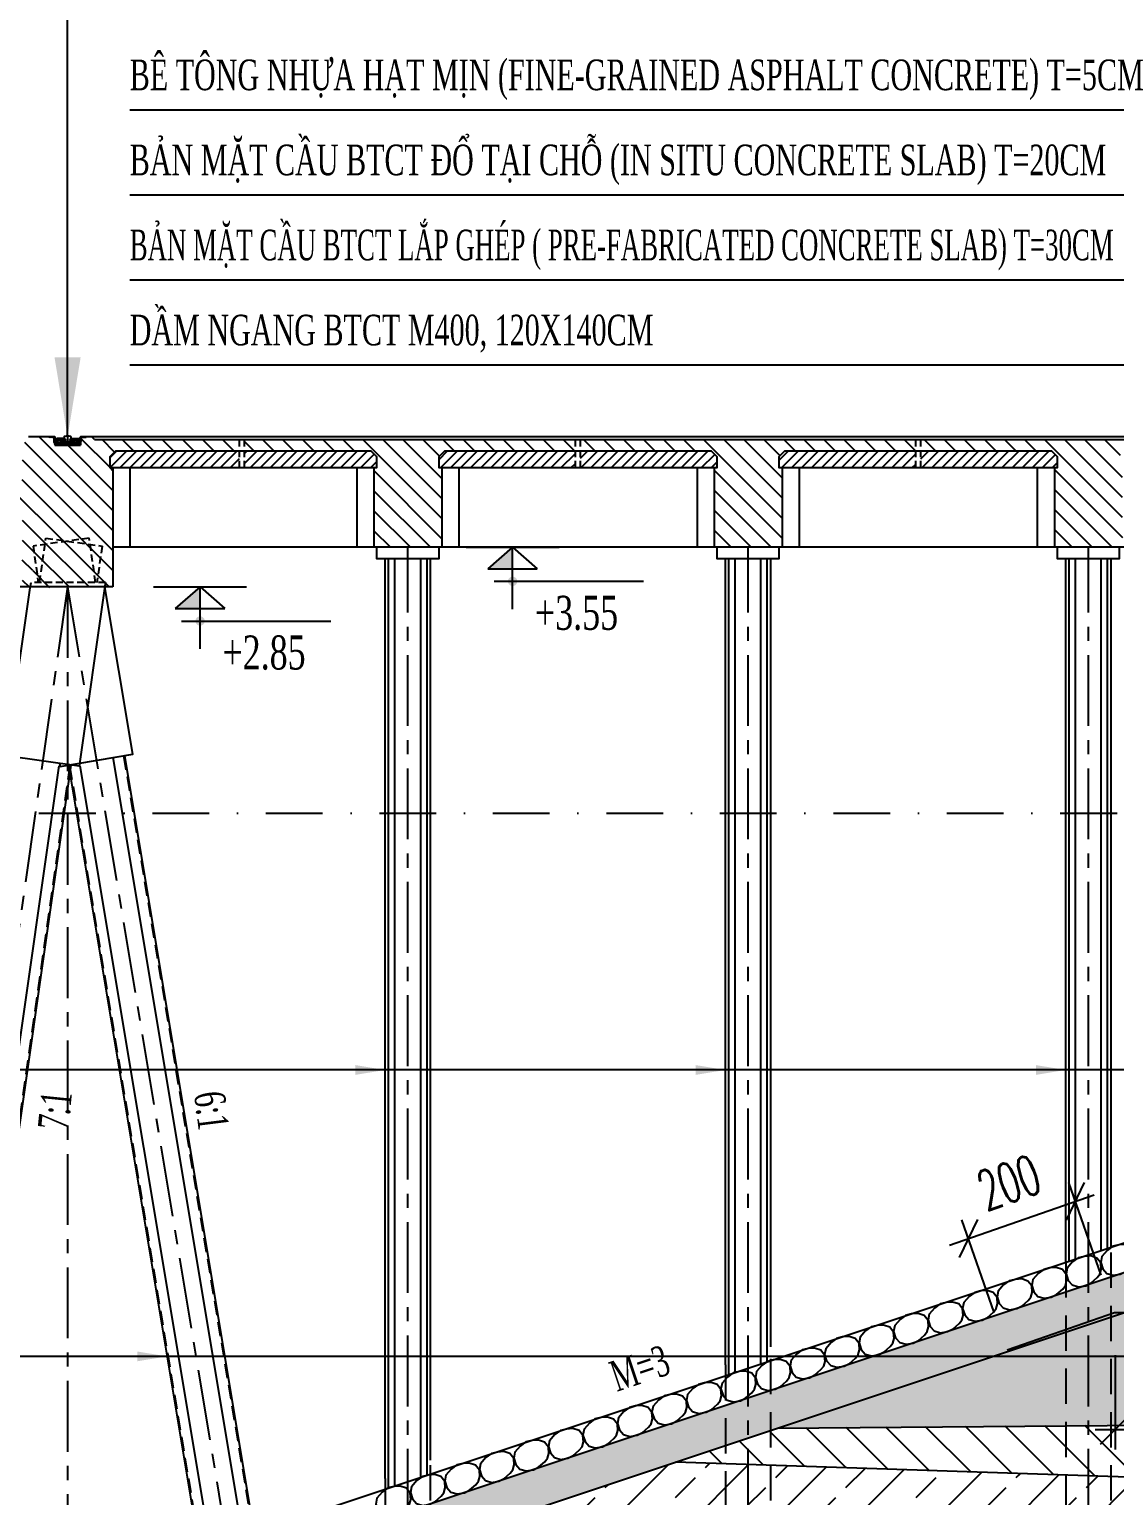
# Model space of a CAD drawing. Extents: x 9472 to 112692, y 46655 to 72187.
# Drawn here: x 84806 to 86720, y 67176 to 69762 of the extents above; entities that cross this region are included whole.
import ezdxf

# ---------------------------------------------------------------- set-up
doc = ezdxf.new("R2010")
doc.units = 0
doc.header["$LTSCALE"] = 10
doc.header["$MEASUREMENT"] = 0
for name, pattern in [('CENTER', [2, 1.25, -0.25, 0.25, -0.25]), ('DASHDOT', [1, 0.5, -0.25, 0, -0.25]), ('HIDDEN', [0.375, 0.25, -0.125])]:
    doc.linetypes.add(name, pattern=pattern)
doc.layers.get('0').update_dxf_attribs({"color": 6, "linetype": 'CONTINUOUS'})
for name, color, linetype in [('Bao', 1, 'CONTINUOUS'), ('Da', 9, 'CONTINUOUS'), ('Dia chat', 8, 'CONTINUOUS'), ('Hatch', 8, 'CONTINUOUS'), ('Hatch coc', 8, 'CONTINUOUS'), ('Khuat 151', 151, 'HIDDEN'), ('Kich thuoc', 2, 'CONTINUOUS'), ('Lop dat', 171, 'CONTINUOUS'), ('Net vang', 8, 'CONTINUOUS'), ('Ray', 6, 'CONTINUOUS'), ('Text', 4, 'CONTINUOUS'), ('Tim', 8, 'CENTER')]:
    doc.layers.add(name, color=color, linetype=linetype)
doc.styles.add('Kichthuoc', font='romans.shx', dxfattribs={"width": 0.6})
doc.styles.get("Standard").update_dxf_attribs({"font": 'vntimeh.shx', "width": 0.65})
doc.linetypes.add('DAT_LINE', pattern='A,0.2,[2,g.shx,S=0.017,R=0,X=-0.017,Y=0],0.22', length=0.42)
doc.dimstyles.new('Dim 350', dxfattribs={"dimscale": 350, "dimtxt": 0.2, "dimasz": 0.15, "dimexe": 0.1, "dimexo": 0.2, "dimgap": 0.1, "dimtad": 1, "dimdec": 0, "dimlfac": -1, "dimzin": 0, "dimdsep": 46, "dimtxsty": 'Kichthuoc', "dimblk": 'OBLIQUE', "dimcen": 0.1, "dimdle": 0.1, "dimclrd": 2, "dimclre": 2, "dimclrt": 4, "dimadec": 0, "dimazin": 0, "dimtfac": 1, "dimtdec": 0, "dimtix": 1, "dimtmove": 2, "dimatfit": 3, "dimfxl": 1, "dimtfill": 1, "dimtolj": 1, "dimtzin": 0, "dimarcsym": 0})
doc.dimstyles.new('Le 350', dxfattribs={"dimscale": 350, "dimtxt": 0.2, "dimasz": 0.15, "dimexe": 0.1, "dimexo": 0.2, "dimgap": 0.1, "dimtad": 1, "dimdec": 0, "dimzin": 0, "dimdsep": 46, "dimtxsty": 'Kichthuoc', "dimblk": 'ARCHTICK', "dimcen": 0, "dimdle": 0.1, "dimclrd": 2, "dimclre": 2, "dimclrt": 256, "dimadec": 0, "dimazin": 0, "dimtfac": 1, "dimtdec": 0, "dimtix": 1, "dimtmove": 2, "dimatfit": 3, "dimfxl": 1, "dimtolj": 1, "dimtzin": 0, "dimarcsym": 0})
pattern_1 = [(45, (-307210.8185, 18076.0106), (-1.1048543456, 1.1048543456), []), (135, (-307210.8185, 18076.0106), (-1.1048543456, -1.1048543456), [])]
pattern_2 = [(45, (73500, 0), (-8.8388348, 8.8388348), [])]

# ---------------------------------------------------------------- blocks, each defined once
blk = doc.blocks.new('_ArchTick')
at = {"color": 0, "linetype": 'ByBlock', "const_width": 0.15}
blk.add_lwpolyline([(-0.5, -0.5), (0.5, 0.5)], dxfattribs=at)
blk = doc.blocks.new('Ray A120')
at = {"layer": 'Ray'}
for p, q in [((-110, 9), (-110, 0)), ((-110, 0), (110, 0)), ((-105, 15), (-60, 20)), ((-60, 93), (-60, 62)), ((-60, 20), (-42, 27)), ((-56, 56), (-43, 52)), ((-36, 42), (-36, 37)), ((36, 42), (36, 37)), ((42, 27), (60, 20)), ((56, 56), (43, 52)), ((60, 93), (60, 62)), ((60, 20), (105, 15)), ((110, 0), (110, 9))]:
    blk.add_line(p, q, dxfattribs=at)
blk.add_lwpolyline([(51, 103, 0.042449), (-51, 103)], format="xyb", dxfattribs=at)
for centre, radius, start, end in [((-104, 9), 6, 96.8428, 180), ((-50, 93), 10, 94.8614, 180), ((-54, 62), 6, 180, 251.5651), ((-46, 42), 10, 0, 71.5651), ((-46, 37), 10, 292.6199, 0), ((46, 42), 10, 108.4349, 180), ((46, 37), 10, 180, 247.3801), ((50, 93), 10, 0, 85.1386), ((54, 62), 6, 288.4349, 0), ((104, 9), 6, 0, 83.1572)]:
    blk.add_arc(centre, radius, start, end, dxfattribs=at)
blk = doc.blocks.new('_Oblique')
at = {"color": 0, "linetype": 'ByBlock', "lineweight": -2}
blk.add_line((-0.5, -0.5), (0.5, 0.5), dxfattribs=at)
blk = doc.blocks.new('*D222')
at = {"layer": 'Da', "color": 2, "lineweight": -2}
for p, q in [((86720.2, 67423.4), (86720.2, 67257.3)), ((87220.2, 67423.4), (87220.2, 67257.3)), ((86685.2, 67292.3), (87255.2, 67292.3))]:
    blk.add_line(p, q, dxfattribs=at)
at = {"layer": 'Da', "color": 2, "lineweight": -2, "xscale": 52.5, "yscale": 52.5, "zscale": 52.5, "rotation": 180}
blk.add_blockref('_Oblique', (86720.2, 67292.3), dxfattribs=at)
at = {"layer": 'Da', "color": 2, "lineweight": -2, "xscale": 52.5, "yscale": 52.5, "zscale": 52.5}
blk.add_blockref('_Oblique', (87220.2, 67292.3), dxfattribs=at)
at = {"layer": 'Da', "color": 4, "insert": (86970.2, 67362.3), "char_height": 70, "attachment_point": 5, "style": 'Kichthuoc', "bg_fill": 3, "box_fill_scale": 1.25, "bg_fill_color": 9, "bg_fill_true_color": 13158600, "bg_fill_transparency": 11732736}
blk.add_mtext('\\A1;500', dxfattribs=at)
blk = doc.blocks.new('*D220')
at = {"color": 2, "lineweight": -2}
for p, q in [((86428.6, 67617.7), (86683.5, 67706.5)), ((86695.9, 67564.8), (86639, 67728.1)), ((86507.1, 67498.9), (86450.1, 67662.2))]:
    blk.add_line(p, q, dxfattribs=at)
at = {"color": 2, "lineweight": -2, "xscale": 52.5, "yscale": 52.5, "zscale": 52.5}
for p, rotation in [((86650.5, 67695), 19.22171640177563), ((86461.6, 67629.2), 199.2217164017756)]:
    blk.add_blockref('_Oblique', p, dxfattribs=dict(at, rotation=rotation))
at = {"color": 4, "insert": (86533, 67728.2), "char_height": 70, "attachment_point": 5, "rotation": 19.2217, "style": 'Kichthuoc', "bg_fill": 3, "box_fill_scale": 1.25, "bg_fill_color": 9, "bg_fill_true_color": 13158600, "bg_fill_transparency": 5883280}
blk.add_mtext('\\A1;200', dxfattribs=at)

msp = doc.modelspace()

# ---------------------------------------------------------------- hatches: boundary and pattern name
at = {"layer": 'Dia chat'}
h = msp.add_hatch(dxfattribs=at)
h.set_pattern_fill('ANSI36', color=256, scale=400, style=0)
h.set_pattern_definition([(45, (73500, -51975), (26.516504, 97.227182), [125, -25, 0, -25])])
h.paths.add_polyline_path([(88565.2, 67369.5), (88622.2, 67369.5), (88622.2, 67444.7), (88565.2, 67444.7)], flags=8)
h.paths.add_polyline_path([(88115.2, 67332.7), (88115.2, 67434.5), (88274, 67434.5), (88274, 67332.7)])
h.paths.add_polyline_path([(93150.2, 67394.8), (93150.2, 67351.8), (93514, 67354.8), (93514, 67386.8)])
edge = h.paths.add_edge_path()
edge.add_arc((88593.7, 67407.1), 54, 0, 360)
h.paths.add_polyline_path([(89585.2, 67472.5), (86837.4, 67532.4), (86125.4, 67295.1), (89585.2, 67323)])
h = msp.add_hatch(dxfattribs=at)
h.set_pattern_fill('ANSI31', color=256, scale=400, angle=90, style=0)
h.set_pattern_definition([(135, (73500, -51975), (-35.35534, -35.35534), [])])
h.paths.add_polyline_path([(88565, 67197), (88622.4, 67197), (88622.4, 67273.6), (88565, 67273.6)], flags=8)
h.paths.add_polyline_path([(93150.2, 67351.8), (93150.2, 66991.7), (93514, 66979.4), (93514, 67354.8)])
edge = h.paths.add_edge_path()
edge.add_arc((88593.7, 67235.3), 54, 0, 360)
h.paths.add_polyline_path([(89585.2, 67323), (86125.4, 67295.1), (85945.5, 67235.2), (89585.2, 67112.1)])
h = msp.add_hatch(dxfattribs=at)
h.set_pattern_fill('ANSI33', color=256, scale=400, style=0)
h.set_pattern_definition([(45, (73500, -51975), (-70.71068, 70.71068), []), (45, (73570.71, -51975), (-70.71068, 70.71068), [50, -25])])
h.paths.add_polyline_path([(93514, 66979.4), (93115.2, 66992.9), (93115.2, 66954.9), (93514, 66951.8)])
h.paths.add_polyline_path([(85833.1, 67072.2), (85960.2, 67114.6), (85934.6, 67191.4), (85807.5, 67149.1)], flags=24)
h.paths.add_polyline_path([(88565.4, 67036.4), (88622, 67036.4), (88622, 67110.4), (88565.4, 67110.4)], flags=8)
edge = h.paths.add_edge_path()
edge.add_arc((88593.7, 67073.4), 54, 0, 360)
h.paths.add_polyline_path([(89585.2, 67112.1), (85945.5, 67235.2), (85289.7, 67016.5), (89585.2, 66982.7)])
at = {"layer": 'Hatch'}
h = msp.add_hatch(dxfattribs=at)
h.set_pattern_fill('ANSI31', color=256, scale=200, angle=90, style=0)
h.paths.add_polyline_path([(84953.2, 68988.4), (84948.2, 68988.4), (84948.2, 69008.4), (84958.2, 69018.4), (85176.2, 69018.4), (85176.2, 69038.4), (84915.7, 69038.4), (84910.7, 69043.4), (84905.7, 69043.4), (84905.7, 69042.4), (84897.9, 69042.4, 0.414214), (84896.7, 69041.2), (84896.7, 69033.4), (84895.7, 69033.4), (84895.7, 69028.4), (84850.7, 69028.4), (84850.7, 69033.4), (84849.7, 69033.4), (84849.7, 69041.2, 0.414214), (84848.5, 69042.4), (84840.7, 69042.4), (84840.7, 69043.4), (84804.2, 69043.4), (84804.2, 69033.4), (84793.2, 69033.4), (84793.2, 68953.4), (84733.2, 68953.4), (84733.2, 69033.4), (84722.2, 69033.4), (84722.2, 69043.4), (84707.2, 69043.4), (84707.2, 69011.4), (84697.2, 69011.4), (84697.2, 69043.4), (84678.5, 69043.4), (84675.2, 69037.4), (84591.2, 69037.4), (84587.9, 69043.4), (84553.2, 69043.4), (84548.2, 69038.4), (84548.2, 68913.4), (84588.2, 68913.4), (84588.2, 68988.4), (84663.2, 68988.4), (84693.2, 68958.4), (84693.2, 68913.4), (84793.2, 68913.4), (84793.2, 68778.4), (84807.5, 68778.4), (84820.2, 68866.8), (84948.9, 68848.4), (84939, 68779.1), (84939.1, 68778.4), (84953.2, 68778.4)])
h.paths.add_polyline_path([(84588.2, 68913.4), (84548.2, 68913.4), (84548.2, 68814.9), (84548.2, 68778.4), (84588.2, 68778.4)], flags=17)
h.paths.add_polyline_path([(85533.2, 68988.4), (85528.2, 68988.4), (85528.2, 69008.4), (85538.2, 69018.4), (85768.7, 69018.4), (85768.7, 69038.4), (85185.2, 69038.4), (85185.2, 69018.4), (85198.7, 69018.4), (85408.2, 69018.4), (85418.2, 69008.4), (85418.2, 68988.4), (85413.2, 68988.4), (85413.2, 68848.4), (85533.2, 68848.4)])
h.paths.add_polyline_path([(86133.2, 68988.4), (86128.2, 68988.4), (86128.2, 69008.4), (86138.2, 69018.4), (86368.7, 69018.4), (86368.7, 69038.4), (85777.7, 69038.4), (85777.7, 69018.4), (85778.7, 69018.4), (86008.2, 69018.4), (86018.2, 69008.4), (86018.2, 68988.4), (86013.2, 68988.4), (86013.2, 68848.4), (86133.2, 68848.4)])
h.paths.add_polyline_path([(86733.2, 68988.4), (86728.2, 68988.4), (86728.2, 69008.4), (86738.2, 69018.4), (86814.4, 69018.4), (86814.4, 69038.4), (86377.7, 69038.4), (86377.7, 69018.4), (86378.7, 69018.4), (86608.2, 69018.4), (86618.2, 69008.4), (86618.2, 68988.4), (86613.2, 68988.4), (86613.2, 68848.4), (86733.2, 68848.4)])
h.paths.add_polyline_path([(86968.7, 69038.4), (86814.4, 69038.4), (86814.4, 69018.4), (86968.7, 69018.4)])
h.paths.add_polyline_path([(87353.2, 68988.4), (87348.2, 68988.4), (87348.2, 69008.4), (87358.2, 69018.4), (87531.2, 69018.4), (87531.2, 69038.4), (87315.7, 69038.4), (87310.7, 69043.4), (87305.7, 69043.4), (87305.7, 69042.4), (87297.9, 69042.4, 0.414214), (87296.7, 69041.2), (87296.7, 69033.4), (87295.7, 69033.4), (87295.7, 69028.4), (87250.7, 69028.4), (87250.7, 69033.4), (87249.7, 69033.4), (87249.7, 69041.2, 0.414214), (87248.5, 69042.4), (87240.7, 69042.4), (87240.7, 69043.4), (87235.7, 69043.4), (87230.7, 69038.4), (86977.7, 69038.4), (86977.7, 69018.4), (86978.7, 69018.4), (87188.2, 69018.4), (87198.2, 69008.4), (87198.2, 68988.4), (87193.2, 68988.4), (87193.2, 68778.4), (87207.3, 68778.4), (87222.2, 68868), (87353.2, 68846.1)])
h.paths.add_polyline_path([(87858.2, 68988.4), (87853.2, 68988.4), (87853.2, 69008.4), (87863.2, 69018.4), (88056.2, 69018.4), (88056.2, 69038.4), (87540.2, 69038.4), (87540.2, 69018.4), (87598.7, 69018.4), (87733.2, 69018.4), (87743.2, 69008.4), (87743.2, 68988.4), (87738.2, 68988.4), (87738.2, 68848.4), (87858.2, 68848.4)])
h.paths.add_polyline_path([(88383.2, 68988.4), (88378.2, 68988.4), (88378.2, 69008.4), (88388.2, 69018.4), (88581.2, 69018.4), (88581.2, 69038.4), (88065.2, 69038.4), (88065.2, 69018.4), (88103.7, 69018.4), (88258.2, 69018.4), (88268.2, 69008.4), (88268.2, 68988.4), (88263.2, 68988.4), (88263.2, 68848.4), (88383.2, 68848.4)])
h.paths.add_polyline_path([(88908.2, 68988.4), (88903.2, 68988.4), (88903.2, 69008.4), (88913.2, 69018.4), (89106.2, 69018.4), (89106.2, 69038.4), (88590.2, 69038.4), (88590.2, 69018.4), (88628.7, 69018.4), (88783.2, 69018.4), (88793.2, 69008.4), (88793.2, 68988.4), (88788.2, 68988.4), (88788.2, 68848.4), (88908.2, 68848.4)])
h.paths.add_polyline_path([(89433.2, 68988.4), (89488.9, 68988.4, -0.135335), (89485.3, 69038.4), (89115.2, 69038.4), (89115.2, 69018.4), (89153.7, 69018.4), (89308.2, 69018.4), (89318.2, 69008.4), (89318.2, 68988.4), (89313.2, 68988.4), (89313.2, 68848.4), (89433.2, 68848.4)])
h.paths.add_polyline_path([(89548.2, 69043.4), (89533.2, 69043.4), (89528.2, 69038.4), (89485.3, 69038.4, 0.135335), (89488.9, 68988.4), (89548.2, 68988.4)])
h = msp.add_hatch(dxfattribs=at)
h.set_pattern_fill('ANSI31', color=256, scale=5, style=0)
h.set_pattern_definition([(45, (84708.8794, 68937.19677), (-0.4419417, 0.4419417), [])])
h.paths.add_polyline_path([(84850.7, 69043.4), (84840.7, 69043.4), (84840.7, 69042.8, 0.414214), (84841.1, 69042.4), (84848.5, 69042.4, -0.414214), (84849.7, 69041.2), (84849.7, 69033.8, 0.414214), (84850.1, 69033.4), (84850.7, 69033.4)])
h = msp.add_hatch(dxfattribs=at)
h.set_pattern_fill('ANSI37', color=256, scale=12.5, style=0)
h.set_pattern_definition(pattern_1)
h.paths.add_polyline_path([(84868.6, 69039), (84867.6, 69039.3, -0.322977), (84867.2, 69039.9), (84867.2, 69040.1), (84854.6, 69040.1, -0.128942), (84850.7, 69041.4), (84850.7, 69033.4), (84850.7, 69030.4), (84853.9, 69030.4), (84853.9, 69032.9), (84855.9, 69032.9), (84855.9, 69033.2), (84856.5, 69033.2), (84856.5, 69034.7, -0.414214), (84856.7, 69034.8), (84857.2, 69034.8), (84857.2, 69036.2, -0.414214), (84857.3, 69036.4), (84859, 69036.4, -0.414214), (84859.2, 69036.2), (84859.2, 69034.8), (84859.7, 69034.8, -0.414214), (84859.9, 69034.7), (84859.9, 69033.2), (84860.5, 69033.2), (84860.5, 69032.9), (84862.2, 69032.9), (84862.2, 69033.7), (84862.2, 69034.5, -0.379694), (84862.7, 69035.1), (84867.2, 69035.7), (84868.6, 69036.3)])
h = msp.add_hatch(dxfattribs=at)
h.set_pattern_fill('DOTS', color=9, scale=5, style=0)
h.set_pattern_definition([(0, (86011.8338, 61018.25113), (0.15625, 0.3125), [0, -0.3125])])
h.paths.add_polyline_path([(84850.7, 69030.4), (84850.7, 69028.4), (84895.7, 69028.4), (84895.7, 69030.4)])
h = msp.add_hatch(dxfattribs=at)
h.set_pattern_fill('ANSI31', color=256, scale=5, style=0)
h.set_pattern_definition([(45, (86011.8338, 61018.7511), (-0.44194174, 0.44194174), [])])
h.paths.add_polyline_path([(84862.4, 69032.9), (84860.4, 69032.9, -0.000333), (84860.4, 69032.9), (84854.8, 69032.9, -0.000333), (84854.8, 69032.9), (84853.9, 69032.9), (84853.9, 69030.4), (84873.2, 69030.4), (84873.2, 69032.9)])
h.paths.add_polyline_path([(84873.2, 69032.9), (84873.2, 69030.4), (84892.4, 69030.4), (84892.4, 69032.9), (84891.5, 69032.9, -0.000333), (84891.5, 69032.9), (84886, 69032.9, -0.000333), (84886, 69032.9)])
h = msp.add_hatch(dxfattribs=at)
h.set_pattern_fill('ANSI31', color=256, scale=5, angle=90, style=0)
h.set_pattern_definition([(135, (86011.8338, 61018.7511), (-0.44194174, -0.44194174), [])])
h.paths.add_polyline_path([(84873.2, 69033.7), (84862.2, 69033.7), (84862.2, 69032.9), (84873.2, 69032.9)])
h.paths.add_polyline_path([(84884.2, 69033.7), (84873.2, 69033.7), (84873.2, 69032.9), (84884.2, 69032.9)])
h = msp.add_hatch(dxfattribs=at)
h.set_pattern_fill('ANSI37', color=256, scale=12.5, style=0)
h.set_pattern_definition(pattern_1)
h.paths.add_polyline_path([(84877.8, 69039), (84878.8, 69039.3, 0.322977), (84879.2, 69039.9), (84879.2, 69040.1), (84891.7, 69040.1, 0.128942), (84895.7, 69041.4), (84895.7, 69033.4), (84895.7, 69030.4), (84892.4, 69030.4), (84892.4, 69032.9), (84890.5, 69032.9), (84890.5, 69033.2), (84889.9, 69033.2), (84889.9, 69034.7, 0.414214), (84889.7, 69034.8), (84889.2, 69034.8), (84889.2, 69036.2, 0.414214), (84889, 69036.4), (84887.3, 69036.4, 0.414214), (84887.2, 69036.2), (84887.2, 69034.8), (84886.7, 69034.8, 0.414214), (84886.5, 69034.7), (84886.5, 69033.2), (84885.9, 69033.2), (84885.9, 69032.9), (84884.2, 69032.9), (84884.2, 69033.7), (84884.2, 69034.5, 0.379694), (84883.7, 69035.1), (84879.2, 69035.7), (84877.8, 69036.3)])
h = msp.add_hatch(dxfattribs=at)
h.set_pattern_fill('ANSI31', color=256, scale=5, style=0)
h.set_pattern_definition([(135, (85037.505, 68937.19677), (0.4419417, 0.4419417), [])])
h.paths.add_polyline_path([(84895.7, 69043.4), (84905.7, 69043.4), (84905.7, 69042.8, -0.414214), (84905.3, 69042.4), (84897.9, 69042.4, 0.414214), (84896.7, 69041.2), (84896.7, 69033.8, -0.414214), (84896.3, 69033.4), (84895.7, 69033.4)])
h = msp.add_hatch(dxfattribs=at)
h.set_pattern_fill('ANSI31', color=256, scale=100, style=0)
h.set_pattern_definition(pattern_2)
h.paths.add_polyline_path([(85176.2, 69018.4), (84958.2, 69018.4), (84948.2, 69008.4), (84948.2, 68988.4), (85173.7, 68988.4), (85176.2, 68988.4)])
h.paths.add_polyline_path([(85418.2, 69008.4), (85408.2, 69018.4), (85198.7, 69018.4), (85185.2, 69018.4), (85185.2, 68988.4), (85418.2, 68988.4)])
h = msp.add_hatch(dxfattribs=at)
h.set_pattern_fill('ANSI31', color=256, scale=100, style=0)
h.set_pattern_definition(pattern_2)
h.paths.add_polyline_path([(85768.7, 69018.4), (85538.2, 69018.4), (85528.2, 69008.4), (85528.2, 68988.4), (85753.7, 68988.4), (85768.7, 68988.4)])
h.paths.add_polyline_path([(86008.2, 69018.4), (85778.7, 69018.4), (85777.7, 69018.4), (85777.7, 68988.4), (86018.2, 68988.4), (86018.2, 69008.4)])
h = msp.add_hatch(dxfattribs=at)
h.set_pattern_fill('ANSI31', color=256, scale=100, style=0)
h.set_pattern_definition(pattern_2)
h.paths.add_polyline_path([(86368.7, 69018.4), (86138.2, 69018.4), (86128.2, 69008.4), (86128.2, 68988.4), (86353.7, 68988.4), (86368.7, 68988.4)])
h.paths.add_polyline_path([(86618.2, 69008.4), (86608.2, 69018.4), (86378.7, 69018.4), (86377.7, 69018.4), (86377.7, 68988.4), (86618.2, 68988.4)])
h = msp.add_hatch(dxfattribs=at)
h.set_pattern_fill('ANSI31', color=256, scale=200, angle=90, style=0)
h.paths.add_polyline_path([(84948.9, 68848.4), (84820.2, 68866.8), (84807.3, 68776.8), (84939.1, 68779.9)])
at = {"layer": 'Hatch coc'}
h = msp.add_hatch(dxfattribs=at)
h.set_pattern_fill('GRAVEL', color=256, scale=100, style=0)
h.set_pattern_definition([(228.0128, (16274.653, 34739.9775), (-799.9998232, -900.00013416), [13.4536, -1331.9088]), (184.9697, (16265.6533, 34729.9775), (1200.00010515, 99.9991307), [23.0868, -2285.5925]), (132.5104, (16242.6533, 34727.9775), (999.99907183, -1100.0008674), [16.2788, -1611.6032]), (267.2737, (16203.6533, 34702.9775), (99.99960177, 2000.0000295), [21.0238, -2081.3558]), (292.8337, (16202.6533, 34681.9775), (-500.00099054, 1199.99964118), [20.6155, -2040.9373]), (357.2737, (16210.6533, 34662.9775), (-2000.0000295, 99.99960177), [21.0238, -2081.3558]), (37.6942, (16231.6533, 34661.9775), (-1300.00073456, -999.99904052), [27.8029, -2752.4849]), (72.2553, (16253.6533, 34678.9775), (700.00107627, 2199.99962312), [26.2488, -2598.6321]), (121.4296, (16261.6533, 34703.9775), (-800.00082342, 1299.99950365), [21.095, -2088.4073]), (175.2364, (16250.653, 34721.9775), (1100.0000946, -99.9991533), [24.0832, -1180.0763]), (222.3974, (16226.6533, 34723.9775), (-1200.00073511, -1099.9992082), [31.1448, -3083.3375]), (138.8141, (16302.653, 34701.9775), (-700.0002947, 599.9997313), [10.6301, -1052.3844]), (171.4692, (16294.6533, 34708.9775), (1299.99982848, -200.000791), [20.2237, -2002.1511]), (225, (16274.65, 34711.98), (-1e-14, -100.00003), [14.1421, -127.2792]), (203.1986, (16267.653, 34723.978), (499.999973, 200.0001325), [7.6158, -753.9615]), (291.8014, (16260.653, 34720.978), (-99.999991, 300.0000273), [10.7703, -527.7462]), (30.9638, (16264.653, 34710.978), (299.9998022, 200.0002484), [17.4929, -565.6023]), (161.5651, (16279.653, 34719.978), (200.000043, -99.99984), [12.6491, -303.5787]), (16.3895, (16202.6533, 34720.9775), (1000.00021984, 299.999271), [17.72, -1754.2845]), (70.3462, (16219.653, 34725.9775), (-399.99952474, -1100.00021356), [14.8661, -1471.7408]), (293.1986, (16279.653, 34739.978), (-200.0001325, 499.999973), [15.2315, -746.3458]), (343.6105, (16285.6533, 34725.9775), (-1000.00021984, 299.999271), [17.72, -1754.2845]), (339.444, (16202.653, 34658.978), (-500.0001845, 199.9995996), [17.088, -837.3124]), (294.7751, (16218.653, 34652.9775), (-499.9992189, 1100.0003422), [14.3178, -1417.4643]), (66.8014, (16280.653, 34639.978), (200.0001325, 499.999973), [15.2315, -746.3458]), (17.354, (16286.6533, 34653.9775), (-1300.0002019, -399.99945023), [16.7631, -1659.5424]), (69.444, (16231.653, 34639.978), (-199.9995996, -500.0001845), [8.544, -845.8564]), (101.3099, (16274.653, 34639.978), (-99.999763, 400.000075), [5.099, -504.8029]), (165.9638, (16273.653, 34644.978), (300.0000546, -99.999806), [20.6155, -391.695]), (186.009, (16253.6533, 34649.9775), (999.9999751, 99.99993175), [19.105, -1891.3923]), (303.6901, (16264.653, 34701.978), (-100.000133, 199.999956), [14.4222, -346.1329]), (353.1572, (16272.6533, 34689.9775), (1699.99993655, -200.0007998), [25.1794, -2492.7563]), (60.9454, (16297.653, 34686.9775), (-400.0000027, -700.0000385), [10.2956, -1019.2674]), (90, (16302.65, 34695.98), (-100, 100), [6, -94]), (120.2564, (16251.653, 34652.9775), (399.9994887, -700.0002456), [13.8924, -1375.352]), (48.0128, (16244.653, 34664.9775), (799.9998232, 900.00013416), [26.9072, -1318.4552]), (0, (16262.65, 34684.98), (100, 100), [26, -74]), (325.3048, (16288.6533, 34684.9775), (-999.9994259, 700.00086096), [15.8114, -1565.3274]), (254.0546, (16301.653, 34675.978), (-99.999989, -400.0000127), [14.5602, -713.4508]), (207.646, (16297.6533, 34661.9775), (-1899.99958072, -1000.00077132), [23.7065, -2346.9474]), (175.4261, (16276.6533, 34650.9775), (-1300.00005583, 99.99948012), [25.0799, -2482.9074])])
h.paths.add_polyline_path([(89585.2, 68448.4), (89585.2, 68518.9), (89532.1, 68501.2), (89529.7, 68499.9), (89527.2, 68499.5), (89471.3, 68480.9), (89468.8, 68479.6), (89466.3, 68479.3), (89410.4, 68460.6), (89408, 68459.4), (89405.5, 68459), (89349.5, 68440.3), (89347.1, 68439.1), (89344.6, 68438.7), (89288.6, 68420), (89286.2, 68418.8), (89283.7, 68418.4), (89227.8, 68399.7), (89225.3, 68398.5), (89222.8, 68398.1), (89166.9, 68379.4), (89164.5, 68378.2), (89162, 68377.8), (89106, 68359.1), (89103.6, 68357.9), (89101.1, 68357.5), (89045.1, 68338.9), (89042.7, 68337.6), (89040.2, 68337.2), (88984.3, 68318.6), (88981.8, 68317.3), (88979.3, 68316.9), (88923.4, 68298.3), (88921, 68297), (88918.5, 68296.6), (88862.5, 68278), (88860.1, 68276.7), (88857.6, 68276.3), (88801.6, 68257.7), (88799.2, 68256.4), (88796.7, 68256), (88740.8, 68237.4), (88738.3, 68236.2), (88735.8, 68235.8), (88679.9, 68217.1), (88677.5, 68215.9), (88675, 68215.5), (88619, 68196.8), (88616.6, 68195.6), (88614.1, 68195.2), (88558.1, 68176.5), (88555.7, 68175.3), (88553.2, 68174.9), (88497.3, 68156.2), (88494.9, 68155), (88492.3, 68154.6), (88436.4, 68135.9), (88434, 68134.7), (88431.5, 68134.3), (88375.5, 68115.6), (88373.1, 68114.4), (88370.6, 68114), (88314.6, 68095.4), (88312.2, 68094.1), (88309.7, 68093.7), (88253.8, 68075.1), (88251.4, 68073.8), (88248.9, 68073.4), (88192.9, 68054.8), (88190.5, 68053.5), (88188, 68053.1), (88132, 68034.5), (88129.6, 68033.2), (88127.1, 68032.8), (88071.2, 68014.2), (88068.7, 68012.9), (88066.2, 68012.6), (88010.3, 67993.9), (88007.9, 67992.7), (88005.4, 67992.3), (87949.4, 67973.6), (87947, 67972.4), (87944.5, 67972), (87888.5, 67953.3), (87886.1, 67952.1), (87883.6, 67951.7), (87827.7, 67933), (87825.2, 67931.8), (87822.7, 67931.4), (87766.8, 67912.7), (87764.4, 67911.5), (87761.9, 67911.1), (87705.9, 67892.4), (87703.5, 67891.2), (87701, 67890.8), (87645, 67872.2), (87642.6, 67870.9), (87640.1, 67870.5), (87584.2, 67851.9), (87581.7, 67850.6), (87579.2, 67850.2), (87523.3, 67831.6), (87520.9, 67830.3), (87518.4, 67829.9), (87462.4, 67811.3), (87460, 67810), (87457.5, 67809.6), (87401.5, 67791), (87399.1, 67789.7), (87396.6, 67789.3), (87340.7, 67770.7), (87338.2, 67769.5), (87335.7, 67769.1), (87279.8, 67750.4), (87277.4, 67749.2), (87274.9, 67748.8), (87218.9, 67730.1), (87216.5, 67728.9), (87214, 67728.5), (87158, 67709.8), (87155.6, 67708.6), (87153.1, 67708.2), (87097.2, 67689.5), (87094.8, 67688.3), (87092.3, 67687.9), (87036.3, 67669.2), (87033.9, 67668), (87031.4, 67667.6), (86975.4, 67648.9), (86973, 67647.7), (86970.5, 67647.3), (86914.5, 67628.7), (86912.1, 67627.4), (86909.6, 67627), (86853.7, 67608.4), (86851.3, 67607.1), (86848.8, 67606.7), (86792.8, 67588.1), (86790.4, 67586.8), (86787.9, 67586.4), (86731.9, 67567.8), (86729.5, 67566.5), (86727, 67566.1), (86671.1, 67547.5), (86668.6, 67546.2), (86666.1, 67545.9), (86610.2, 67527.2), (86607.8, 67526), (86605.3, 67525.6), (86549.3, 67506.9), (86546.9, 67505.7), (86544.4, 67505.3), (86488.4, 67486.6), (86486, 67485.4), (86483.5, 67485), (86427.6, 67466.3), (86425.1, 67465.1), (86422.6, 67464.7), (86366.7, 67446), (86364.3, 67444.8), (86361.8, 67444.4), (86305.8, 67425.7), (86303.4, 67424.5), (86300.9, 67424.1), (86244.9, 67405.5), (86242.5, 67404.2), (86240, 67403.8), (86184.1, 67385.2), (86181.6, 67383.9), (86179.1, 67383.5), (86123.2, 67364.9), (86120.8, 67363.6), (86118.3, 67363.2), (86062.3, 67344.6), (86059.9, 67343.3), (86057.4, 67342.9), (86001.4, 67324.3), (85999, 67323), (85996.5, 67322.6), (85940.6, 67304), (85938.2, 67302.8), (85935.6, 67302.4), (85879.7, 67283.7), (85877.3, 67282.5), (85874.8, 67282.1), (85818.8, 67263.4), (85816.4, 67262.2), (85813.9, 67261.8), (85757.9, 67243.1), (85755.5, 67241.9), (85753, 67241.5), (85697.1, 67222.8), (85694.7, 67221.6), (85692.2, 67221.2), (85636.2, 67202.5), (85633.8, 67201.3), (85631.3, 67200.9), (85575.3, 67182.2), (85572.9, 67181), (85570.4, 67180.6), (85514.5, 67162), (85512, 67160.7), (85509.5, 67160.3), (85453.6, 67141.7), (85451.2, 67140.4), (85448.7, 67140), (85392.7, 67121.4), (85390.3, 67120.1), (85387.8, 67119.7), (85331.8, 67101.1), (85329.4, 67099.8), (85326.9, 67099.4), (85271, 67080.8), (85268.5, 67079.5), (85266, 67079.2), (85088.3, 67019.9), (85085.9, 67018.7), (85083.4, 67018.3), (85027.5, 66999.6), (85025, 66998.4), (85022.5, 66998), (84966.6, 66979.3), (84964.2, 66978.1), (84961.7, 66977.7), (84905.7, 66959), (84903.3, 66957.8), (84900.8, 66957.4), (84844.8, 66938.8), (84842.4, 66937.5), (84839.9, 66937.1), (84784, 66918.5), (84781.5, 66917.2), (84779, 66916.8), (84723.1, 66898.2), (84720.7, 66896.9), (84718.2, 66896.5), (84662.2, 66877.9), (84659.8, 66876.6), (84657.3, 66876.2), (84601.3, 66857.6), (84598.9, 66856.3), (84596.4, 66855.9), (84558.2, 66843.2), (84558.2, 66773.4), (84560.2, 66773.4), (86720.2, 67493.4)])
h.paths.add_polyline_path([(84538.2, 66842.9), (83851.7, 66842.9), (84060.2, 66773.4), (84538.2, 66773.4)])
at = {"layer": 'Kich thuoc'}
h = msp.add_hatch(color=256, dxfattribs=at)
h.paths.add_polyline_path([(85657.9, 68810.2), (85614.3, 68810.2), (85657.9, 68848.4)])
h.paths.add_polyline_path([(85657.9, 68788.4), (85649.7, 68788.4, -0.414214), (85657.9, 68796.6)])
h.paths.add_polyline_path([(85657.9, 68780.2, -0.414214), (85649.7, 68788.4), (85657.9, 68788.4)])
h.paths.add_polyline_path([(85657.9, 68780.2), (85657.9, 68788.4), (85666.1, 68788.4, -0.414214)])
h.paths.add_polyline_path([(85666.1, 68788.4), (85657.9, 68788.4), (85657.9, 68796.6, -0.414214)])
h = msp.add_hatch(color=256, dxfattribs=at)
h.paths.add_polyline_path([(85106.9, 68740.2), (85063.2, 68740.2), (85106.9, 68778.4)])
h.paths.add_polyline_path([(85106.9, 68718.4), (85098.7, 68718.4, -0.414214), (85106.9, 68726.6)])
h.paths.add_polyline_path([(85106.9, 68710.2, -0.414214), (85098.7, 68718.4), (85106.9, 68718.4)])
h.paths.add_polyline_path([(85106.9, 68710.2), (85106.9, 68718.4), (85115.1, 68718.4, -0.414214)])
h.paths.add_polyline_path([(85115.1, 68718.4), (85106.9, 68718.4), (85106.9, 68726.6, -0.414214)])

# ---------------------------------------------------------------- linework, layer by layer
for p, q in [((84850.7, 69030.4), (84895.7, 69030.4)), ((84850.7, 69028.4), (84895.7, 69028.4)), ((84853.9, 69032.9), (84892.4, 69032.9)), ((84853.9, 69030.4), (84853.9, 69032.9)), ((84853.9, 69030.4), (84892.4, 69030.4)), ((84892.4, 69030.4), (84892.4, 69032.9)), ((84920.7, 69038.4), (84915.7, 69043.4)), ((84920.7, 69038.4), (84915.7, 69043.4)), ((84920.7, 69038.4), (87230.7, 69038.4)), ((84920.7, 69038.4), (87230.7, 69038.4)), ((84953.2, 68988.4), (84953.2, 68778.4)), ((85413.2, 68988.4), (84953.2, 68988.4)), ((85413.2, 68988.4), (85413.2, 68848.4)), ((85533.2, 68988.4), (85533.2, 68848.4)), ((86013.2, 68988.4), (85533.2, 68988.4)), ((86013.2, 68988.4), (86013.2, 68848.4)), ((86133.2, 68988.4), (86133.2, 68848.4)), ((86613.2, 68988.4), (86133.2, 68988.4)), ((86613.2, 68988.4), (86613.2, 68848.4)), ((87193.2, 68848.4), (84953.2, 68848.4)), ((85433.2, 67206.4), (85433.2, 68828.4)), ((85513.2, 67238.4), (85513.2, 68828.4)), ((86033.2, 67406.4), (86033.2, 68828.4)), ((86113.2, 67438.4), (86113.2, 68828.4)), ((86633.2, 67587.6), (86633.2, 68828.4)), ((86713.2, 67614.2), (86713.2, 68828.4)), ((84953.2, 68778.4), (84548.2, 68778.4)), ((84973.5, 68480.8), (85195.1, 67151.2)), ((84878.8, 68464.4), (84657.2, 66913.2)), ((84874.8, 68464.4), (85100, 67113.2))]:
    msp.add_line(p, q)
for points in [[(84850.7, 69030.4), (84850.7, 69043.4), (84804.2, 69043.4)], [(84840.7, 69043.4), (84850.7, 69043.4), (84850.7, 69028.4)], [(87250.7, 69028.4), (87250.7, 69043.4), (84895.7, 69043.4), (84895.7, 69028.4)], [(85418.2, 68848.4), (85418.2, 68828.4), (85528.2, 68828.4), (85528.2, 68848.4)], [(86018.2, 68848.4), (86018.2, 68828.4), (86128.2, 68828.4), (86128.2, 68848.4)], [(86618.2, 68848.4), (86618.2, 68828.4), (86728.2, 68828.4), (86728.2, 68848.4)], [(86618.2, 68848.4), (86618.2, 68828.4), (86728.2, 68828.4), (86728.2, 68848.4)], [(84939.1, 68779.9), (84893.7, 68462.3), (84765, 68480.7), (84807.3, 68776.8)], [(84859.1, 68467.7), (84860, 68461.9), (84988.3, 68483.3), (84939.1, 68778.4)]]:
    msp.add_lwpolyline(points)
at = {"linetype": 'HIDDEN', "ltscale": 25}
for points in [[(86633.2, 67587.6), (86633.2, 65948.4), (86713.2, 65948.4), (86713.2, 67614.2)], [(86033.2, 67406.4), (86033.2, 65948.4), (86113.2, 65948.4), (86113.2, 67438.4)], [(85433.2, 67206.4), (85433.2, 65948.4), (85513.2, 65948.4), (85513.2, 67238.4)]]:
    msp.add_lwpolyline(points, dxfattribs=at)
at = {"layer": 'Da'}
for points in [[(86716.3, 67615.6), (86706.4, 67608.3), (86697, 67597.5), (86695, 67587.2), (86698.7, 67575.9), (86705.8, 67567.7), (86716.9, 67564.5), (86729.5, 67566.5), (86739, 67571.4), (86749.6, 67580.8), (86754.3, 67586.9), (86756.7, 67595.2), (86755.9, 67606.5), (86749.1, 67615.3), (86738.2, 67618.8), (86726.8, 67618.1), (86716.3, 67615.6)], [(86594.5, 67575), (86584.6, 67567.7), (86575.2, 67556.9), (86573.3, 67546.6), (86576.9, 67535.3), (86584, 67527.1), (86595.2, 67524), (86607.8, 67526), (86617.3, 67530.8), (86627.9, 67540.2), (86632.6, 67546.3), (86634.9, 67554.6), (86634.1, 67566), (86627.3, 67574.7), (86616.5, 67578.3), (86605.1, 67577.5), (86594.5, 67575)], [(86655.4, 67595.3), (86645.5, 67588), (86636.1, 67577.2), (86634.2, 67566.9), (86637.8, 67555.6), (86644.9, 67547.4), (86656, 67544.3), (86668.6, 67546.2), (86678.1, 67551.1), (86688.7, 67560.5), (86693.5, 67566.6), (86695.8, 67574.9), (86695, 67586.2), (86688.2, 67595), (86677.4, 67598.6), (86665.9, 67597.8), (86655.4, 67595.3)], [(86533.7, 67554.7), (86523.8, 67547.4), (86514.4, 67536.6), (86512.4, 67526.3), (86516, 67515), (86523.2, 67506.9), (86534.3, 67503.7), (86546.9, 67505.7), (86556.4, 67510.6), (86567, 67519.9), (86571.7, 67526), (86574, 67534.4), (86573.3, 67545.7), (86566.4, 67554.4), (86555.6, 67558), (86544.2, 67557.2), (86533.7, 67554.7)], [(86472.8, 67534.4), (86462.9, 67527.1), (86453.5, 67516.3), (86451.5, 67506), (86455.2, 67494.7), (86462.3, 67486.6), (86473.4, 67483.4), (86486, 67485.4), (86495.5, 67490.3), (86506.1, 67499.6), (86510.9, 67505.7), (86513.2, 67514.1), (86512.4, 67525.4), (86505.6, 67534.2), (86494.7, 67537.7), (86483.3, 67536.9), (86472.8, 67534.4)], [(86351, 67493.8), (86341.2, 67486.5), (86331.8, 67475.7), (86329.8, 67465.4), (86333.4, 67454.1), (86340.5, 67446), (86351.7, 67442.8), (86364.3, 67444.8), (86373.8, 67449.7), (86384.4, 67459), (86389.1, 67465.2), (86391.4, 67473.5), (86390.6, 67484.8), (86383.8, 67493.6), (86373, 67497.1), (86361.6, 67496.3), (86351, 67493.8)], [(86411.9, 67514.1), (86402, 67506.8), (86392.6, 67496), (86390.7, 67485.7), (86394.3, 67474.4), (86401.4, 67466.3), (86412.5, 67463.1), (86425.1, 67465.1), (86434.6, 67470), (86445.2, 67479.3), (86450, 67485.4), (86452.3, 67493.8), (86451.5, 67505.1), (86444.7, 67513.9), (86433.9, 67517.4), (86422.4, 67516.6), (86411.9, 67514.1)], [(86290.2, 67473.5), (86280.3, 67466.3), (86270.9, 67455.4), (86268.9, 67445.2), (86272.5, 67433.9), (86279.7, 67425.7), (86290.8, 67422.5), (86303.4, 67424.5), (86312.9, 67429.4), (86323.5, 67438.7), (86328.2, 67444.9), (86330.5, 67453.2), (86329.8, 67464.5), (86322.9, 67473.3), (86312.1, 67476.8), (86300.7, 67476), (86290.2, 67473.5)], [(86229.3, 67453.2), (86219.4, 67446), (86210, 67435.1), (86208.1, 67424.9), (86211.7, 67413.6), (86218.8, 67405.4), (86229.9, 67402.2), (86242.5, 67404.2), (86252, 67409.1), (86262.6, 67418.4), (86267.4, 67424.6), (86269.7, 67432.9), (86268.9, 67444.2), (86262.1, 67453), (86251.3, 67456.5), (86239.8, 67455.7), (86229.3, 67453.2)], [(86168.4, 67432.9), (86158.5, 67425.7), (86149.1, 67414.9), (86147.2, 67404.6), (86150.8, 67393.3), (86157.9, 67385.1), (86169.1, 67381.9), (86181.6, 67383.9), (86191.1, 67388.8), (86201.7, 67398.1), (86206.5, 67404.3), (86208.8, 67412.6), (86208, 67423.9), (86201.2, 67432.7), (86190.4, 67436.2), (86178.9, 67435.4), (86168.4, 67432.9)], [(86046.7, 67392.4), (86036.8, 67385.1), (86027.4, 67374.3), (86025.4, 67364), (86029, 67352.7), (86036.2, 67344.5), (86047.3, 67341.3), (86059.9, 67343.3), (86069.4, 67348.2), (86080, 67357.5), (86084.7, 67363.7), (86087, 67372), (86086.3, 67383.3), (86079.5, 67392.1), (86068.6, 67395.6), (86057.2, 67394.9), (86046.7, 67392.4)], [(86107.5, 67412.7), (86097.7, 67405.4), (86088.3, 67394.6), (86086.3, 67384.3), (86089.9, 67373), (86097.1, 67364.8), (86108.2, 67361.6), (86120.8, 67363.6), (86130.3, 67368.5), (86140.9, 67377.8), (86145.6, 67384), (86147.9, 67392.3), (86147.2, 67403.6), (86140.3, 67412.4), (86129.5, 67415.9), (86118.1, 67415.2), (86107.5, 67412.7)], [(85985.8, 67372.1), (85975.9, 67364.8), (85966.5, 67354), (85964.6, 67343.7), (85968.2, 67332.4), (85975.3, 67324.2), (85986.4, 67321), (85999, 67323), (86008.5, 67327.9), (86019.1, 67337.3), (86023.9, 67343.4), (86026.2, 67351.7), (86025.4, 67363), (86018.6, 67371.8), (86007.8, 67375.4), (85996.3, 67374.6), (85985.8, 67372.1)], [(85924.9, 67351.8), (85915, 67344.5), (85905.6, 67333.7), (85903.7, 67323.4), (85907.3, 67312.1), (85914.4, 67303.9), (85925.6, 67300.8), (85938.2, 67302.8), (85947.7, 67307.6), (85958.3, 67317), (85963, 67323.1), (85965.3, 67331.4), (85964.5, 67342.8), (85957.7, 67351.5), (85946.9, 67355.1), (85935.4, 67354.3), (85924.9, 67351.8)], [(85864.1, 67331.5), (85854.2, 67324.2), (85844.8, 67313.4), (85842.8, 67303.1), (85846.4, 67291.8), (85853.6, 67283.7), (85864.7, 67280.5), (85877.3, 67282.5), (85886.8, 67287.3), (85897.4, 67296.7), (85902.1, 67302.8), (85904.4, 67311.1), (85903.7, 67322.5), (85896.8, 67331.2), (85886, 67334.8), (85874.6, 67334), (85864.1, 67331.5)], [(85742.3, 67290.9), (85732.4, 67283.6), (85723, 67272.8), (85721.1, 67262.5), (85724.7, 67251.2), (85731.8, 67243.1), (85742.9, 67239.9), (85755.5, 67241.9), (85765, 67246.8), (85775.6, 67256.1), (85780.4, 67262.2), (85782.7, 67270.6), (85781.9, 67281.9), (85775.1, 67290.7), (85764.3, 67294.2), (85752.8, 67293.4), (85742.3, 67290.9)], [(85803.2, 67311.2), (85793.3, 67303.9), (85783.9, 67293.1), (85781.9, 67282.8), (85785.6, 67271.5), (85792.7, 67263.4), (85803.8, 67260.2), (85816.4, 67262.2), (85825.9, 67267.1), (85836.5, 67276.4), (85841.2, 67282.5), (85843.5, 67290.9), (85842.8, 67302.2), (85836, 67311), (85825.1, 67314.5), (85813.7, 67313.7), (85803.2, 67311.2)], [(85681.4, 67270.6), (85671.5, 67263.3), (85662.1, 67252.5), (85660.2, 67242.2), (85663.8, 67230.9), (85670.9, 67222.8), (85682.1, 67219.6), (85694.7, 67221.6), (85704.2, 67226.5), (85714.8, 67235.8), (85719.5, 67241.9), (85721.8, 67250.3), (85721, 67261.6), (85714.2, 67270.4), (85703.4, 67273.9), (85692, 67273.1), (85681.4, 67270.6)], [(85620.6, 67250.3), (85610.7, 67243), (85601.3, 67232.2), (85599.3, 67222), (85602.9, 67210.7), (85610.1, 67202.5), (85621.2, 67199.3), (85633.8, 67201.3), (85643.3, 67206.2), (85653.9, 67215.5), (85658.6, 67221.7), (85660.9, 67230), (85660.2, 67241.3), (85653.3, 67250.1), (85642.5, 67253.6), (85631.1, 67252.8), (85620.6, 67250.3)], [(85498.8, 67209.7), (85488.9, 67202.5), (85479.5, 67191.6), (85477.6, 67181.4), (85481.2, 67170.1), (85488.3, 67161.9), (85499.4, 67158.7), (85512, 67160.7), (85521.5, 67165.6), (85532.1, 67174.9), (85536.9, 67181.1), (85539.2, 67189.4), (85538.4, 67200.7), (85531.6, 67209.5), (85520.8, 67213), (85509.3, 67212.2), (85498.8, 67209.7)], [(85559.7, 67230), (85549.8, 67222.8), (85540.4, 67211.9), (85538.4, 67201.7), (85542.1, 67190.4), (85549.2, 67182.2), (85560.3, 67179), (85572.9, 67181), (85582.4, 67185.9), (85593, 67195.2), (85597.7, 67201.4), (85600, 67209.7), (85599.3, 67221), (85592.5, 67229.8), (85581.6, 67233.3), (85570.2, 67232.5), (85559.7, 67230)], [(85437.9, 67189.4), (85428, 67182.2), (85418.6, 67171.4), (85416.7, 67161.1), (85420.3, 67149.8), (85427.4, 67141.6), (85438.6, 67138.4), (85451.2, 67140.4), (85460.7, 67145.3), (85471.3, 67154.6), (85476, 67160.8), (85478.3, 67169.1), (85477.5, 67180.4), (85470.7, 67189.2), (85459.9, 67192.7), (85448.5, 67191.9), (85437.9, 67189.4)]]:
    msp.add_lwpolyline(points, dxfattribs=at)
at = {"layer": 'Dia chat', "color": 8, "linetype": 'DAT_LINE', "ltscale": 40}
msp.add_lwpolyline([(84560.2, 66773.4), (89378.2, 68379.4)], dxfattribs=at)
at = {"layer": 'Hatch', "color": 7, "linetype": 'HIDDEN', "ltscale": 5}
for p, q in [((84812.4, 68850.5), (84821.5, 68786.4)), ((84823.8, 68786.4), (84835, 68864.6)), ((84922.6, 68786.4), (84911.4, 68864.6)), ((84934, 68850.5), (84924.8, 68786.4)), ((84940, 68786.4), (84808.7, 68786.4))]:
    msp.add_line(p, q, dxfattribs=at)
at = {"layer": 'Hatch'}
msp.add_line((84399.2, 66842.9), (89575.2, 68568.2), dxfattribs=at)
at = {"layer": 'Hatch', "color": 7, "linetype": 'HIDDEN', "ltscale": 5}
for points in [[(84911.4, 68864.6), (84812.4, 68850.5)], [(84835, 68864.6), (84934, 68850.5)], [(84807.3, 68776.8), (84808.7, 68786.4)], [(84940, 68786.4), (84939.1, 68779.9)]]:
    msp.add_lwpolyline(points, dxfattribs=at)
at = {"layer": 'Hatch'}
msp.add_lwpolyline([(89575.2, 68515.5), (84557.3, 66842.9), (83851.7, 66842.9)], dxfattribs=at)
at = {"layer": 'Hatch coc'}
for p, q in [((84983.2, 68988.4), (84983.2, 68848.4)), ((85383.2, 68988.4), (85383.2, 68848.4)), ((85563.2, 68988.4), (85563.2, 68848.4)), ((85983.2, 68988.4), (85983.2, 68848.4)), ((86163.2, 68988.4), (86163.2, 68848.4)), ((86583.2, 68988.4), (86583.2, 68848.4)), ((85439.3, 67189.6), (85439.3, 68828.4)), ((85450.5, 67193.3), (85450.5, 68828.4)), ((85495.9, 67208.5), (85495.9, 68828.4)), ((85507.1, 67212.2), (85507.1, 68828.4)), ((86039.3, 67389.6), (86039.3, 68828.4)), ((86050.5, 67393.3), (86050.5, 68828.4)), ((86095.9, 67408.5), (86095.9, 68828.4)), ((86107.1, 67412.2), (86107.1, 68828.4)), ((86639.3, 67589.6), (86639.3, 68828.4)), ((86650.5, 67593.3), (86650.5, 68828.4)), ((86695.9, 67608.5), (86695.9, 68828.4)), ((86707.1, 67612.2), (86707.1, 68828.4)), ((84635.7, 66904), (84858.4, 68462.8)), ((85125, 67084.9), (84895.3, 68463.2)), ((85182.7, 67104.1), (84953.7, 68477.5))]:
    msp.add_line(p, q, dxfattribs=at)
at = {"layer": 'Khuat 151', "ltscale": 5}
for p, q in [((85176.2, 68988.4), (85176.2, 69043.4)), ((85185.2, 68988.4), (85185.2, 69043.4)), ((85768.7, 68988.4), (85768.7, 69043.4)), ((85777.7, 68988.4), (85777.7, 69043.4)), ((86368.7, 68988.4), (86368.7, 69043.4)), ((86377.7, 68988.4), (86377.7, 69043.4))]:
    msp.add_line(p, q, dxfattribs=at)
at = {"layer": 'Khuat 151', "ltscale": 10}
for p, q in [((84971.9, 68480.5), (85401, 65906.1)), ((84877.1, 68463.5), (84508.2, 65880.9)), ((84876.6, 68463.5), (85305.5, 65890.1))]:
    msp.add_line(p, q, dxfattribs=at)
at = {"layer": 'Kich thuoc'}
for p, q in [((86814.4, 69619.4), (84983.2, 69619.4)), ((86814.4, 69469.4), (84983.2, 69469.4)), ((86814.4, 69319.4), (84983.2, 69319.4)), ((86814.4, 69169.4), (84983.2, 69169.4)), ((84948.2, 69008.4), (84958.2, 69018.4)), ((84948.2, 68988.4), (84948.2, 69008.4)), ((84958.2, 69018.4), (85198.7, 69018.4)), ((85198.7, 69018.4), (85408.2, 69018.4)), ((85408.2, 69018.4), (85418.2, 69008.4)), ((85418.2, 69008.4), (85418.2, 68988.4)), ((85528.2, 69008.4), (85538.2, 69018.4)), ((85528.2, 68988.4), (85528.2, 69008.4)), ((85538.2, 69018.4), (85778.7, 69018.4)), ((85778.7, 69018.4), (86008.2, 69018.4)), ((86008.2, 69018.4), (86018.2, 69008.4)), ((86018.2, 69008.4), (86018.2, 68988.4)), ((86128.2, 69008.4), (86138.2, 69018.4)), ((86128.2, 68988.4), (86128.2, 69008.4)), ((86138.2, 69018.4), (86378.7, 69018.4)), ((86378.7, 69018.4), (86608.2, 69018.4)), ((86608.2, 69018.4), (86618.2, 69008.4)), ((86618.2, 69008.4), (86618.2, 68988.4)), ((85173.7, 68988.4), (84948.2, 68988.4)), ((85418.2, 68988.4), (85173.7, 68988.4)), ((85753.7, 68988.4), (85528.2, 68988.4)), ((86018.2, 68988.4), (85753.7, 68988.4)), ((86353.7, 68988.4), (86128.2, 68988.4)), ((86618.2, 68988.4), (86353.7, 68988.4)), ((85575.9, 68848.4), (85739.9, 68848.4)), ((85657.9, 68848.4), (85614.3, 68810.2)), ((85657.9, 68848.4), (85701.5, 68810.2)), ((85657.9, 68739.3), (85657.9, 68848.4)), ((85614.3, 68810.2), (85701.5, 68810.2)), ((85024.9, 68778.4), (85188.8, 68778.4)), ((85106.9, 68778.4), (85063.2, 68740.2)), ((85106.9, 68669.3), (85106.9, 68778.4)), ((85106.9, 68778.4), (85150.5, 68740.2)), ((85625.2, 68788.4), (85888.6, 68788.4)), ((85063.2, 68740.2), (85150.5, 68740.2)), ((85074.1, 68718.4), (85337.5, 68718.4))]:
    msp.add_line(p, q, dxfattribs=at)
for points in [[(84948.2, 69008.4), (84958.2, 69018.4), (85408.2, 69018.4), (85418.2, 69008.4), (85418.2, 68988.4), (84948.2, 68988.4)], [(84948.2, 68988.4), (84948.2, 69008.4), (84958.2, 69018.4), (85198.7, 69018.4), (85408.2, 69018.4), (85418.2, 69008.4), (85418.2, 68988.4), (85173.7, 68988.4)], [(85528.2, 69008.4), (85538.2, 69018.4), (86008.2, 69018.4), (86018.2, 69008.4), (86018.2, 68988.4), (85528.2, 68988.4)], [(85528.2, 68988.4), (85528.2, 69008.4), (85538.2, 69018.4), (85778.7, 69018.4), (86008.2, 69018.4), (86018.2, 69008.4), (86018.2, 68988.4), (85753.7, 68988.4)], [(86128.2, 69008.4), (86138.2, 69018.4), (86608.2, 69018.4), (86618.2, 69008.4), (86618.2, 68988.4), (86128.2, 68988.4)], [(86128.2, 68988.4), (86128.2, 69008.4), (86138.2, 69018.4), (86378.7, 69018.4), (86608.2, 69018.4), (86618.2, 69008.4), (86618.2, 68988.4), (86353.7, 68988.4)]]:
    msp.add_lwpolyline(points, close=True, dxfattribs=at)
at = {"layer": 'Lop dat', "linetype": 'DASHDOT', "ltscale": 20}
msp.add_line((83021.9, 68379.4), (92318.9, 68379.4), dxfattribs=at)
at = {"layer": 'Lop dat'}
for p, q in [((86125.4, 67295.1), (93514, 67354.8)), ((93514, 66979.4), (85945.5, 67235.2))]:
    msp.add_line(p, q, dxfattribs=at)
at = {"layer": 'Net vang'}
for p, q in [((84867.2, 69040.1), (84854.6, 69040.1)), ((84879.2, 69040.1), (84891.7, 69040.1))]:
    msp.add_line(p, q, dxfattribs=at)
for points in [[(84841.1, 69042.4, -0.414214), (84840.7, 69042.8), (84840.7, 69043.4), (84850.7, 69043.4), (84850.7, 69033.4), (84850.1, 69033.4, -0.414214), (84849.7, 69033.8), (84849.7, 69041.2, 0.414214), (84848.5, 69042.4)], [(84905.3, 69042.4, 0.414214), (84905.7, 69042.8), (84905.7, 69043.4), (84895.7, 69043.4), (84895.7, 69033.4), (84896.3, 69033.4, 0.414214), (84896.7, 69033.8), (84896.7, 69041.2, -0.414214), (84897.9, 69042.4)]]:
    msp.add_lwpolyline(points, format="xyb", close=True, dxfattribs=at)
msp.add_lwpolyline([(84862.2, 69032.9), (84884.2, 69032.9), (84884.2, 69033.7), (84862.2, 69033.7)], close=True, dxfattribs=at)
for centre, start, end in [((84855.1, 69048.3), 237.0869, 266.4761), ((84891.2, 69048.3), 273.5239, 302.9131)]:
    msp.add_arc(centre, 8.2, start, end, dxfattribs=at)
at = {"layer": 'Tim', "ltscale": 10}
for p, q in [((84873.2, 69044.9), (84873.2, 69028.4)), ((85473.2, 65933.4), (85473.2, 68848.4)), ((86073.2, 65933.4), (86073.2, 68848.4)), ((86673.2, 65933.4), (86673.2, 68848.4)), ((84873.2, 68778.4), (84417.8, 65590.7)), ((84873.2, 68778.4), (85353.2, 65898.1)), ((84873.2, 68778.4), (84873.2, 65418.7))]:
    msp.add_line(p, q, dxfattribs=at)

# ---------------------------------------------------------------- block references
at = {"layer": 'Ray', "xscale": 0.099999999976717, "yscale": 0.1000000000058208, "zscale": 0.1}
msp.add_blockref('Ray A120', (84873.2, 69033.7), dxfattribs=at)

# ---------------------------------------------------------------- texts
at = {"layer": 'Text'}
for s, height, width, p in [('bª t«ng nhùa h¹t mÞn (fine-grained asphalt concrete) t=5cm', 54, 0.65, (84982.8, 69654.6)), ('b¶n mÆt cÇu btct ®æ t¹i chç (in situ concrete slab) t=20cm', 54, 0.65, (84982.8, 69504.6)), ('b¶n mÆt cÇu btct l¾p ghÐp ( pre-fabricated concrete slab) t=30cm', 54, 0.58, (84982.8, 69354.6)), ('dÇm ngang btct m400, 120x140cm', 54, 0.65, (84982.8, 69204.6)), ('+3.55', 60, 0.7, (85697.3, 68702.9)), ('+2.85', 60, 0.7, (85146.2, 68632.9))]:
    msp.add_text(s, height=height, dxfattribs=dict(at, width=width)).set_placement(p)
at = {"layer": 'Text', "width": 0.65}
for s, rotation, p in [('6:1', 277.125, (85096.2, 67885.4)), ('7:1', 84.2072, (84874.2, 67818.9)), ('m=3', 18.4349, (85841.6, 67358.9))]:
    msp.add_text(s, height=54, rotation=rotation, dxfattribs=at).set_placement(p)

# ---------------------------------------------------------------- leaders
at = {"layer": 'Kich thuoc'}
for points, override in [([(84873.2, 69043.4), (84873.2, 69798.3)], {"dimasz": 0.4, "dimtad": 0, "dimclrd": 256}), ([(85433.2, 67926.6), (83603, 67926.6)], {"dimtad": 0, "dimclrd": 256}), ([(86033.2, 67926.6), (84488.1, 67926.6)], {"dimtad": 0, "dimclrd": 256}), ([(86633.2, 67926.6), (85199.3, 67926.6)], {"dimtad": 0, "dimclrd": 256}), ([(87758.2, 67926.6), (85649.3, 67926.6)], {"dimtad": 0, "dimclrd": 256}), ([(88283.2, 67926.6), (86699.3, 67926.6)], {"dimtad": 0, "dimclrd": 256}), ([(85048.6, 67421.5), (83761.4, 67421.5)], {"dimtad": 0, "dimclrd": 256}), ([(86996.4, 67421.5), (85048.6, 67421.5)], {"dimtad": 0, "dimclrd": 256}), ([(87448.6, 67421.5), (86161.4, 67421.5)], {"dimtad": 0, "dimclrd": 256})]:
    msp.add_leader(points, dimstyle='Le 350', override=override, dxfattribs=at)

# ---------------------------------------------------------------- next in the draw order: dimensions: what is measured, and where the dimension line sits
at = {"layer": 'Da'}
dim = msp.add_linear_dim(base=(87220.2, 67292.3), p1=(86720.2, 67493.4), p2=(87220.2, 67493.4), dimstyle='Dim 350', dxfattribs=at)
dim.commit()
dim.dimension.update_dxf_attribs({"geometry": '*D222', "text_midpoint": (86970.2, 67362.3)})

# ---------------------------------------------------------------- next in the draw order: linework, layer by layer
at = {"layer": 'Bao'}
msp.add_lwpolyline([(86530.1, 67432.8), (86719, 67498.7), (87219, 67498.7), (89576.1, 67972), (89575.7, 68171.9)], dxfattribs=at)

# ---------------------------------------------------------------- next in the draw order: dimensions: what is measured, and where the dimension line sits
dim = msp.add_aligned_dim(p1=(86530.1, 67432.8), p2=(86719, 67498.7), distance=208, dimstyle='Dim 350', override={"dimfxl": 0.25})
dim.commit()
dim.dimension.update_dxf_attribs({"geometry": '*D220', "text_midpoint": (86533, 67728.2)})

doc.saveas('drawing.dxf')
